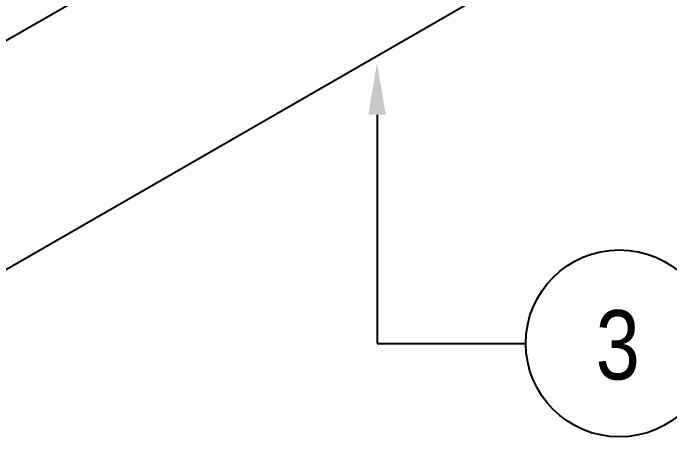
# Model space of a CAD drawing. Header units: millimetres. Extents: x 73539 to 164333, y 19300 to 40000.
# Drawn here: x 121298 to 123665, y 28934 to 30463 of the extents above; entities that cross this region are included whole.
import ezdxf
from ezdxf.enums import TextEntityAlignment as Align

# ---------------------------------------------------------------- set-up
doc = ezdxf.new("R2010")
doc.units = ezdxf.units.MM
doc.layers.add('TID-ELC DIMENTION', color=7, linetype='Continuous')
doc.layers.add('TID-ELC TEXT', color=15, linetype='Continuous')
doc.styles.add('TX-AN', font='ARIALN.TTF')

msp = doc.modelspace()

# ---------------------------------------------------------------- hatches: boundary and pattern name
h = msp.add_hatch()
h.set_pattern_fill('ANSI31', color=250, scale=5, angle=330, style=0)
h.set_pattern_definition([(15, (61424.906, -1722.277), (-4.1087523, 15.3340725), [])])
edge = h.paths.add_edge_path()
edge.add_ellipse((127837.2, 35476.5), major_axis=(-19.4, 33.6), ratio=0.56561, start_angle=180, end_angle=360)
edge.add_line((127817.9, 35510), (118959.2, 30395.5))
edge.add_ellipse((118966.4, 30354.9), major_axis=(-23, 39.9), ratio=0.56561, start_angle=212.6369, end_angle=327.3631, ccw=False)
edge.add_line((119000.8, 30330), (127856.6, 35442.9))

# ---------------------------------------------------------------- linework, layer by layer
for p, q in [((121045.2, 30233.8), (128555, 34569.6)), ((121045.2, 29406.7), (128555, 33742.5)), ((122609.5, 30096.2), (122609.5, 29271))]:
    msp.add_line(p, q)
at = {"color": 7}
msp.add_line((122609.5, 29271), (123145.8, 29271), dxfattribs=at)
msp.add_solid([(122578.3, 30096.2), (122640.8, 30096.2), (122609.5, 30283.7)], dxfattribs=at)
at = {"layer": 'TID-ELC DIMENTION', "linetype": 'Continuous'}
msp.add_circle((123483, 29271), 337.2, dxfattribs=at)

# ---------------------------------------------------------------- texts
at = {"layer": 'TID-ELC TEXT', "style": 'TX-AN'}
msp.add_text('3', height=250, dxfattribs=at).set_placement((123477.5, 29266), align=Align.MIDDLE)

doc.saveas('drawing.dxf')
